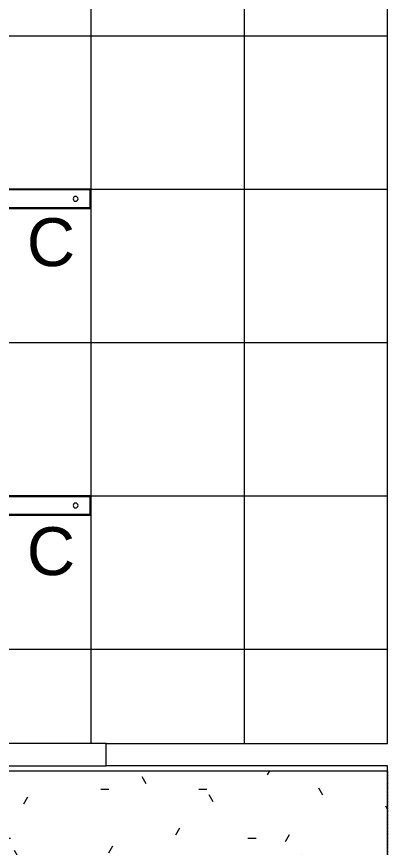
# Model space of a CAD drawing. Header units: inches. Extents: x -1427 to 2274, y -2183 to 260.
# Drawn here: x -712 to -654, y -1015.2 to -885.2 of the extents above; entities that cross this region are included whole.
import ezdxf

# ---------------------------------------------------------------- set-up
doc = ezdxf.new("R2010")
doc.units = ezdxf.units.IN
doc.header["$MEASUREMENT"] = 0
doc.linetypes.add('Hidden 1_8_', pattern=[0.1875, 0.125, -0.0625])
for name, color, linetype, lineweight in [('A-CLNG', 13, 'Continuous', 9), ('A-CLNG-PATT', 13, 'Continuous', 9), ('A-DETL-HDLN', 90, 'Hidden 1_8_', 9), ('E-LITE-EQPM', 33, 'Continuous', 9), ('E-LITE-EQPM-IDEN', 33, 'Continuous', 9), ('I-WALL', 2, 'Continuous', 9)]:
    doc.layers.add(name, color=color, linetype=linetype, lineweight=lineweight)
doc.styles.add('Arial', font='arial.ttf', dxfattribs={"height": 7.5})

# ---------------------------------------------------------------- blocks, each defined once
blk = doc.blocks.new('Linear - Suspended - New - 6_-397446-Reflected Ceiling Plan')
at = {"layer": 'E-LITE-EQPM', "lineweight": 20}
for p, q in [((-36, -1.5), (-36, 1.5)), ((-36, 1.5), (36, 1.5)), ((-35.8, 1.41), (-35.8, -1.43)), ((35.8, 1.41), (-35.8, 1.41)), ((35.8, -1.43), (35.8, 1.41)), ((36, 1.5), (36, -1.5)), ((36, -1.5), (-36, -1.5)), ((-35.8, -1.43), (35.8, -1.43))]:
    blk.add_line(p, q, dxfattribs=at)
for centre, radius in [((-33.6, 0), 0.379), ((33.6, 0), 0.378)]:
    blk.add_circle(centre, radius, dxfattribs=at)

msp = doc.modelspace()

# ---------------------------------------------------------------- hatches: boundary and pattern name
at = {"layer": 'A-CLNG-PATT', "lineweight": 13}
h = msp.add_hatch(dxfattribs=at)
h.set_pattern_fill('FP_17', color=256, style=0, pattern_type=2)
h.set_pattern_definition([(90, (-748.376, -912.167), (24, -1e-15), []), (0, (-748.376, -912.167), (0, -24), [])])
h.paths.add_polyline_path([(-817.68, -998.92), (-654.01, -998.92), (-654.01, -823.04), (-796.06, -823.04), (-821.99, -848.97), (-813.47, -857.49), (-813.47, -889.56), (-817.68, -889.56), (-817.68, -946.76)], flags=0)
h = msp.add_hatch(dxfattribs=at)
h.set_pattern_fill('FP_1', color=256, style=0, pattern_type=2)
h.set_pattern_definition([(0, (0, 0), (30.72, 7.68), [1.267, -21.773, 1.267, -21.773, -122.88]), (0, (0, 0), (30.72, 7.68), [-46.08, 1.267, -44.813, 1.267, -21.773, -53.76]), (0, (0, 0), (30.72, 7.68), [-115.2, 1.267, -14.093, 1.267, -37.133]), (120, (11.52, 3.84), (-22.011075, 22.7643), [1.267, -21.773, 1.267, -21.773, -122.88]), (120, (11.52, 3.84), (-22.011075, 22.7643), [-46.08, 1.267, -44.813, 1.267, -21.773, -53.76]), (120, (11.52, 3.84), (-22.011075, 22.7643), [-115.2, 1.267, -14.093, 1.267, -37.133]), (240, (15.36, 19.2), (-8.708925, -30.4443), [1.267, -21.773, 1.267, -21.773, -122.88]), (240, (15.36, 19.2), (-8.708925, -30.4443), [-46.08, 1.267, -44.813, 1.267, -21.773, -53.76]), (240, (15.36, 19.2), (-8.708925, -30.4443), [-115.2, 1.267, -14.093, 1.267, -37.133])])
h.paths.add_polyline_path([(-654.01, -1288.63), (-654.02, -1003.17), (-1135.04, -1003.17), (-1160.03, -978.18), (-1168.69, -986.84), (-1147.39, -1008.14), (-1145.03, -1010.21), (-1142.42, -1011.95), (-1139.61, -1013.34), (-1136.64, -1014.35), (-1133.56, -1014.96), (-1130.42, -1015.17), (-756.95, -1015.17), (-751.01, -1015.41), (-745.1, -1016.15), (-739.28, -1017.37), (-733.57, -1019.07), (-728.03, -1021.23), (-722.68, -1023.84), (-717.57, -1026.89), (-712.73, -1030.35), (-708.19, -1034.19), (-703.98, -1038.4), (-700.13, -1042.94), (-696.68, -1047.79), (-693.63, -1052.9), (-691.02, -1058.24), (-688.85, -1063.79), (-687.15, -1069.49), (-685.93, -1075.32), (-685.2, -1081.22), (-684.95, -1087.17), (-684.95, -1288.63), (-659.51, -1288.63)], flags=0)

# ---------------------------------------------------------------- linework, layer by layer
at = {"layer": 'A-CLNG', "lineweight": 13}
msp.add_line((-1135.04, -1003.17), (-654.01, -1003.17), dxfattribs=at)
msp.add_arc((-756.95, -1087.17), 72, 360, 90, dxfattribs=at)
at = {"layer": 'A-DETL-HDLN'}
for p, q in [((-1135.39, -1003.17), (-654.01, -1003.17)), ((-654.01, -1003.17), (-654.01, -1288.63))]:
    msp.add_line(p, q, dxfattribs=at)
msp.add_arc((-756.95, -1087.17), 72, 360, 90, dxfattribs=at)
at = {"layer": 'I-WALL', "color": 250, "lineweight": 20}
for p, q in [((-654.01, -998.92), (-654.01, -820.29)), ((-698.02, -1002.42), (-698.02, -998.92)), ((-698.02, -998.92), (-654.01, -998.92)), ((-654.01, -1002.42), (-698.02, -1002.42)), ((-654.01, -1288.63), (-654.01, -1002.42))]:
    msp.add_line(p, q, dxfattribs=at)
at = {"layer": 'I-WALL', "lineweight": 13}
for p, q in [((-698.02, -998.92), (-773.68, -998.92)), ((-773.68, -1002.42), (-698.02, -1002.42))]:
    msp.add_line(p, q, dxfattribs=at)

# ---------------------------------------------------------------- block references
at = {"layer": 'E-LITE-EQPM', "lineweight": 20, "extrusion": (0, 0, -1), "rotation": 180}
for p in [(736.38, -913.67), (736.38, -961.67)]:
    msp.add_blockref('Linear - Suspended - New - 6_-397446-Reflected Ceiling Plan', p, dxfattribs=at)

# ---------------------------------------------------------------- texts
at = {"layer": 'E-LITE-EQPM-IDEN', "char_height": 7.5, "width": 9.393, "attachment_point": 1, "style": 'Arial'}
for insert in [(-710.42, -916.71), (-710.42, -965.06)]:
    msp.add_mtext('C', dxfattribs=dict(at, insert=insert))

doc.saveas('drawing.dxf')
